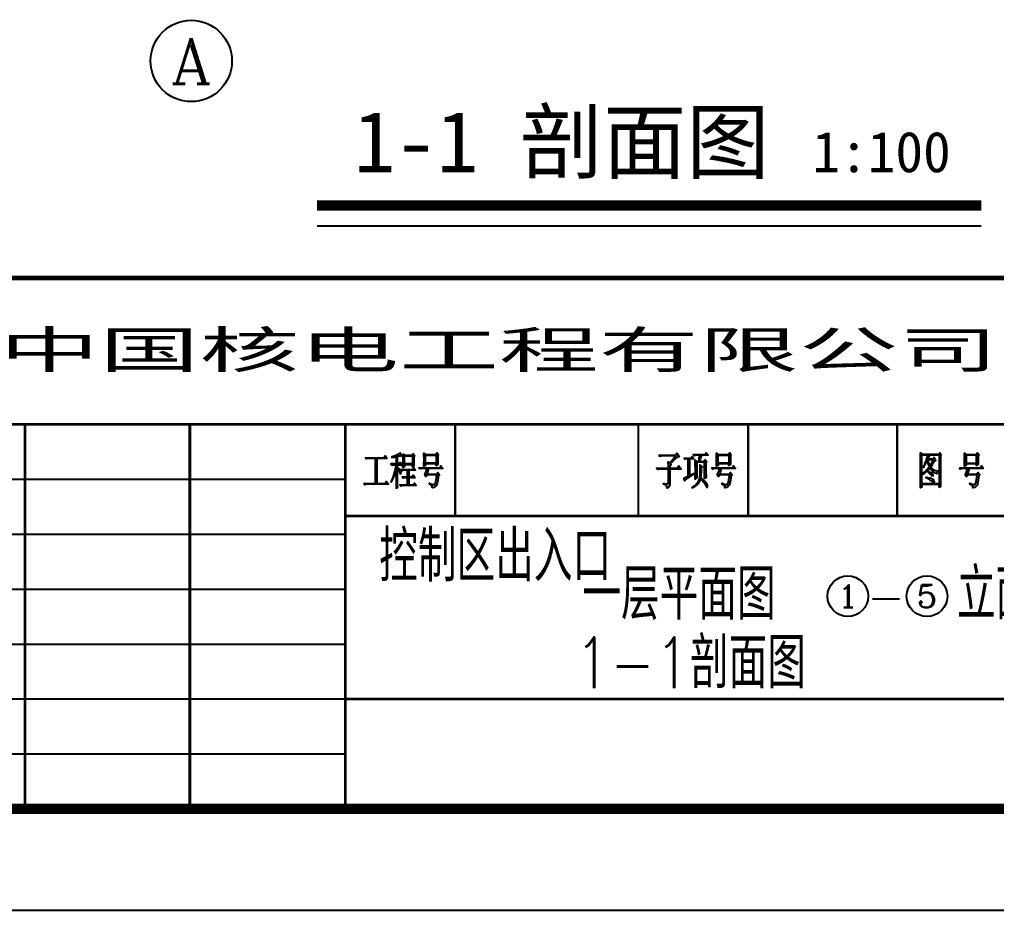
# Model space of a CAD drawing. Extents: x 458975 to 585950, y -118893 to 21149.
# Drawn here: x 503371 to 512977, y -70226 to -61464 of the extents above; entities that cross this region are included whole.
import ezdxf
from ezdxf.enums import TextEntityAlignment as Align

# ---------------------------------------------------------------- set-up
doc = ezdxf.new("R2010")
doc.units = 0
doc.header["$LTSCALE"] = 1000
doc.header["$MEASUREMENT"] = 0
doc.layers.get('0').update_dxf_attribs({"linetype": 'CONTINUOUS'})
for name, color, linetype in [('1', 3, 'CONTINUOUS'), ('AXIS', 3, 'CONTINUOUS'), ('AXIS_TEXT', 3, 'CONTINUOUS'), ('LEVL', 3, 'CONTINUOUS'), ('PUB_TEXT', 7, 'CONTINUOUS'), ('PUB_TITLE', 4, 'CONTINUOUS')]:
    doc.layers.add(name, color=color, linetype=linetype)
doc.styles.add('-华文新魏', font='stxinwei.ttf', dxfattribs={"width": 0.8})
doc.styles.add('-新宋体', font='NSimSun.ttf')
doc.styles.add('COMPLEX', font='COMPLEX.shx')
doc.styles.add('OCHINESE', font='TXT', dxfattribs={"width": 0.7, "height": 200, "bigfont": 'OCHINESE'})

# ---------------------------------------------------------------- blocks, each defined once
blk = doc.blocks.new('_axiso')
blk.add_circle((0, 0), 0.5)
at = {"layer": 'AXIS_TEXT', "style": 'COMPLEX', "width": 1.041667}
blk.add_attdef('A', text='', height=0.56, dxfattribs=at).set_placement((-0.25, -0.28), (0.25, -0.28), align=Align.FIT)

msp = doc.modelspace()

# ---------------------------------------------------------------- hatches: boundary and pattern name
at = {"layer": '1'}
h = msp.add_hatch(color=256, dxfattribs=at)
h.paths.add_polyline_path([(506885.4, -65781.4), (506984, -65781.4), (506965.2, -65754.5), (506951.5, -65773.7), (506772.2, -65773.7), (506780.3, -65785.7), (506791, -65782.2), (506801.7, -65781.4), (506869.6, -65781.4), (506869.6, -66027.3), (506757.3, -66027.3), (506765.8, -66039.2), (506776.1, -66035.8), (506786.8, -66035), (506997.6, -66035), (506977.6, -66006.4), (506963.1, -66027.3), (506885.4, -66027.3)])
h.paths.add_polyline_path([(507088.1, -65915.9), (507087.7, -65890.7), (507087.7, -65878.7), (507096.2, -65891.1), (507102.6, -65903.9), (507107.8, -65917.1), (507109, -65921), (507114.6, -65933.4), (507120.6, -65929.5), (507121.4, -65927), (507124, -65912.9), (507120.1, -65899.2), (507119.3, -65898.4), (507112.5, -65890.7), (507103.1, -65883), (507091.1, -65874.9), (507087.7, -65872.7), (507087.7, -65842.9), (507132.1, -65842.9), (507115, -65819), (507103.5, -65835.2), (507087.7, -65835.2), (507087.7, -65760.5), (507103.1, -65756.6), (507114.6, -65754.1), (507123.1, -65752.8), (507125.7, -65752.8), (507112, -65725.9), (507105.6, -65732.3), (507096.2, -65738.7), (507083.9, -65745.5), (507077.5, -65748.5), (507065.1, -65753.6), (507054, -65757.9), (507043.3, -65761.3), (507033.5, -65763.9), (507030.1, -65764.7), (507030.1, -65770.7), (507044.6, -65768.6), (507056.5, -65766.9), (507066.8, -65764.7), (507074.5, -65763.5), (507074.5, -65835.2), (507022, -65835.2), (507030.1, -65847.6), (507039.5, -65842.9), (507071.1, -65842.9), (507069.3, -65856.5), (507066.8, -65871), (507063.4, -65886.4), (507059.5, -65902.2), (507055.3, -65919.3), (507051.4, -65932.9), (507047.1, -65947), (507042.5, -65961.1), (507036.9, -65975.2), (507031.4, -65989.7), (507025.4, -66004.2), (507022.8, -66009.3), (507025, -66014), (507038.6, -65991), (507045, -65978.6), (507051, -65965.4), (507056.5, -65951.7), (507062.1, -65937.6), (507067.2, -65922.7), (507071.9, -65907.3), (507074.5, -65898.4), (507074, -65919.3), (507074, -66024.3), (507073.6, -66037.9), (507073.6, -66050.8), (507073.2, -66062.7), (507073.2, -66072.5), (507089, -66061.9), (507089, -66056.3), (507088.6, -66048.6), (507088.6, -66027.3), (507088.1, -66013.6)])
h.paths.add_polyline_path([(507247.4, -65764.7), (507256.7, -65755.8), (507242.2, -65734.9), (507232.8, -65748.5), (507156, -65748.5), (507140.2, -65734.9), (507140.6, -65750.7), (507140.6, -65750.7), (507141.1, -65766.9), (507141.5, -65782.7), (507141.5, -65816.8), (507141.1, -65833), (507141.1, -65848.8), (507140.6, -65864.6), (507140.2, -65869.8), (507155.2, -65860.8), (507155.2, -65842.9), (507233.7, -65842.9), (507233.7, -65862.5), (507248.2, -65854.8), (507248.2, -65845.9), (507247.8, -65833.9), (507247.8, -65819), (507247.4, -65800.6)])
h.paths.add_polyline_path([(507155.2, -65755.8), (507233.7, -65755.8), (507233.7, -65835.2), (507155.2, -65835.2)], flags=16)
h.paths.add_polyline_path([(507200, -65896.7), (507264, -65896.7), (507247.4, -65872.7), (507235.8, -65889.4), (507126.5, -65889.4), (507135.1, -65901.3), (507144.5, -65896.7), (507186.3, -65896.7), (507186.3, -65962.8), (507133, -65962.8), (507141.5, -65974.8), (507150.9, -65970.5), (507186.3, -65970.5), (507186.3, -66040.9), (507111.2, -66040.9), (507119.3, -66052.9), (507130, -66049.5), (507140.2, -66048.2), (507271.7, -66048.2), (507253.8, -66023), (507241, -66040.9), (507200, -66040.9), (507200, -65970.5), (507258.9, -65970.5), (507242.2, -65946.2), (507230.7, -65962.8), (507200, -65962.8)])
h.paths.add_polyline_path([(507482.6, -65805.3), (507482.6, -65754.5), (507490.7, -65743.8), (507476.2, -65725.9), (507466.8, -65740.8), (507362.6, -65740.8), (507347.2, -65728.9), (507347.7, -65744.3), (507347.7, -65760), (507348.1, -65776.3), (507348.1, -65808.7), (507347.7, -65824.9), (507347.7, -65840.7), (507347.2, -65855.7), (507347.2, -65856.5), (507362.6, -65848.8), (507362.6, -65833.9), (507467.6, -65833.9), (507467.6, -65850.5), (507483.4, -65841.2), (507483, -65832.6), (507483, -65820.7)])
h.paths.add_polyline_path([(507362.6, -65748.5), (507467.6, -65748.5), (507467.6, -65826.2), (507362.6, -65826.2)], flags=16)
h.paths.add_polyline_path([(507393.4, -65880.4), (507532.9, -65880.4), (507513.7, -65853.5), (507500.1, -65872.7), (507297.7, -65872.7), (507306.3, -65884.7), (507315.7, -65880.4), (507375.4, -65880.4), (507372, -65897.5), (507368.2, -65912), (507366.9, -65916.3), (507360.1, -65929.5), (507354.5, -65935.9), (507366.9, -65956.8), (507376.3, -65943.2), (507472.8, -65943.2), (507470.2, -65968.4), (507467.2, -65989.3), (507464.2, -66005.9), (507460.8, -66019.2), (507457.4, -66027.7), (507453.8, -66033), (507446.7, -66035.4), (507437.7, -66035.4), (507426.6, -66033.3), (507413.4, -66029), (507401.5, -66024.3), (507400.6, -66030.3), (507413.4, -66039.2), (507423.2, -66048.6), (507429.6, -66058.4), (507432.6, -66068.7), (507433.1, -66070.8), (507445.9, -66065.7), (507455.2, -66060.6), (507457.4, -66058.9), (507465.9, -66050.8), (507471.9, -66042.2), (507474.5, -66036.2), (507477, -66026.4), (507480, -66013.2), (507483, -65995.7), (507486, -65974.8), (507488.5, -65952.1), (507499.2, -65941.9), (507483.4, -65919.3), (507471.9, -65935.9), (507378.4, -65935.9)])
h = msp.add_hatch(color=256, dxfattribs=at)
h.paths.add_polyline_path([(509766.4, -66032.4), (509766.4, -65884.7), (509876.5, -65884.7), (509852.2, -65851.8), (509835.5, -65877.4), (509766.4, -65877.4), (509766.4, -65848.8), (509777.9, -65839.9), (509768.5, -65830.9), (509779.6, -65819.8), (509789.9, -65810), (509799.7, -65800.6), (509808.7, -65792.5), (509817.2, -65785.2), (509824.9, -65778.4), (509838.1, -65769.4), (509848.8, -65765.2), (509856.5, -65764.7), (509835.5, -65730.2), (509820.6, -65748.5), (509659.2, -65748.5), (509667.8, -65760.5), (509678, -65757.1), (509688.7, -65755.8), (509821.9, -65755.8), (509764.3, -65826.2), (509749.3, -65813), (509750.6, -65860.4), (509750.6, -65877.4), (509634.9, -65877.4), (509643.4, -65889.4), (509654.1, -65886), (509664.4, -65884.7), (509750.6, -65884.7), (509750.6, -66012.3), (509748, -66028.1), (509742.1, -66032), (509734.8, -66031.1), (509724.6, -66029.8), (509710.9, -66027.3), (509704.5, -66026), (509704.5, -66033.3), (509717.7, -66040.5), (509728, -66048.6), (509734.8, -66058), (509738.6, -66067.8), (509739.1, -66072.5), (509750.6, -66065.7), (509759.1, -66056.7), (509764.3, -66045.6)])
h.paths.add_polyline_path([(510029.8, -65817.3), (510107, -65817.3), (510107, -65979.5), (510122, -65967.5), (510121.6, -65950.9), (510120.7, -65919.3), (510120.7, -65823.2), (510130.5, -65814.3), (510113.4, -65795.1), (510104.1, -65810), (510056.7, -65810), (510062.6, -65790.4), (510067.8, -65774.1), (510072, -65760.9), (510075.5, -65750.7), (510075.9, -65749.8), (510142.9, -65749.8), (510124.1, -65724.2), (510110.5, -65742.5), (509994.8, -65742.5), (510003.3, -65754.5), (510014, -65751.1), (510024.2, -65749.8), (510056.7, -65749.8), (510055.8, -65760.9), (510054.5, -65775.4), (510052.4, -65793.3), (510050.7, -65810), (510030.6, -65810), (510014.8, -65798), (510015.3, -65813), (510015.7, -65828.4), (510015.7, -65860.4), (510016.1, -65877), (510016.1, -65911.6), (510015.7, -65929.1), (510015.7, -65945.3), (510015.3, -65960.7), (510015.3, -65975.2), (510014.8, -65985.4), (510029.8, -65971.8)])
h.paths.add_polyline_path([(509979.8, -65949.2), (509995.6, -65938.9), (510000.3, -65935.9), (509998.2, -65929.9), (509960.2, -65947.9), (509960.2, -65784.4), (510002.5, -65784.4), (509985.4, -65760.5), (509973, -65776.7), (509904.7, -65776.7), (509913.2, -65788.7), (509923.5, -65785.2), (509934.2, -65784.4), (509946.5, -65784.4), (509946.5, -65953.9), (509930.3, -65961.5), (509917.9, -65967.1), (509908.5, -65970.9), (509902.6, -65973.1), (509901.7, -65973.5), (509914.1, -66001.7), (509919.6, -65992.3), (509926.9, -65985.4), (509930.7, -65982.5), (509936.7, -65978.2), (509944.4, -65972.6), (509954.2, -65965.8), (509966.2, -65958.1)])
h.paths.add_polyline_path([(510068.6, -65983.7), (510070.3, -65974.3), (510072, -65962.4), (510073.3, -65948.7), (510074.6, -65932.5), (510075, -65914.6), (510075.5, -65894.9), (510075.9, -65874.5), (510085.3, -65863.8), (510060.9, -65844.1), (510061.4, -65861.2), (510061.4, -65893.7), (510060.5, -65925.3), (510060.1, -65940.2), (510058.4, -65958.5), (510055.4, -65974.8), (510052, -65989.3), (510047.3, -66002.1), (510043.4, -66011.1), (510037.9, -66019.2), (510031.5, -66027.3), (510023.4, -66035.8), (510013.6, -66044.4), (510002.5, -66052.9), (509990.1, -66061.4), (509982.4, -66066.6), (509985.4, -66070.8), (509998.6, -66064), (510010.1, -66057.2), (510020.4, -66050.3), (510029.8, -66043.9), (510037.9, -66037.1), (510042.2, -66033.3), (510050.7, -66023.4), (510057.5, -66011.9), (510063.5, -65998.7)])
h.paths.add_polyline_path([(510110.5, -66005.5), (510099.8, -65996.5), (510086.6, -65985.9), (510076.7, -65977.8), (510074.6, -65982.5), (510084.8, -65995.7), (510093.8, -66007.2), (510101.1, -66017), (510106.2, -66024.3), (510113.9, -66036.7), (510120.7, -66049), (510125, -66057.2), (510131.8, -66066.6), (510136.5, -66057.6), (510136.9, -66042.2), (510132.2, -66029), (510130.5, -66026), (510125.8, -66020.4), (510119.4, -66013.6)])
h.paths.add_polyline_path([(510360.2, -65805.3), (510360.2, -65754.5), (510368.3, -65743.8), (510353.8, -65725.9), (510344.4, -65740.8), (510240.7, -65740.8), (510224.9, -65728.9), (510225.3, -65744.3), (510225.7, -65760), (510225.7, -65824.9), (510225.3, -65840.7), (510224.9, -65855.7), (510224.9, -65856.5), (510240.7, -65848.8), (510240.7, -65833.9), (510345.2, -65833.9), (510345.2, -65850.5), (510361, -65841.2), (510360.6, -65832.6), (510360.6, -65820.7)])
h.paths.add_polyline_path([(510240.7, -65748.5), (510345.2, -65748.5), (510345.2, -65826.2), (510240.7, -65826.2)], flags=16)
h.paths.add_polyline_path([(510271, -65880.4), (510410.6, -65880.4), (510391.3, -65853.5), (510378.1, -65872.7), (510175.3, -65872.7), (510183.9, -65884.7), (510193.3, -65880.4), (510253, -65880.4), (510249.6, -65897.5), (510246.2, -65912), (510244.5, -65916.3), (510237.7, -65929.5), (510232.1, -65935.9), (510244.5, -65956.8), (510254.3, -65943.2), (510350.8, -65943.2), (510347.8, -65968.4), (510344.8, -65989.3), (510341.8, -66005.9), (510338.4, -66019.2), (510335, -66027.7), (510331.6, -66032.8), (510330.7, -66033.3), (510324.3, -66035.4), (510315.4, -66035.4), (510304.7, -66033.3), (510291, -66029), (510279.5, -66024.3), (510278.2, -66030.3), (510291, -66039.2), (510300.8, -66048.6), (510307.3, -66058.4), (510310.7, -66068.7), (510310.7, -66070.8), (510323.5, -66065.7), (510332.9, -66060.6), (510335, -66058.9), (510343.5, -66050.8), (510349.5, -66042.2), (510352.1, -66036.2), (510354.6, -66026.4), (510357.6, -66013.2), (510360.6, -65995.7), (510363.6, -65974.8), (510366.6, -65952.1), (510376.8, -65941.9), (510361, -65919.3), (510349.5, -65935.9), (510256, -65935.9)])
h = msp.add_hatch(color=256, dxfattribs=at)
h.paths.add_polyline_path([(512426.8, -66008.5), (512426.8, -65752.8), (512433.2, -65743.8), (512418.7, -65725.9), (512410.2, -65739.6), (512245.4, -65739.6), (512228.8, -65725.9), (512229.2, -65743), (512229.6, -65759.2), (512229.6, -66041.8), (512229.2, -66057.6), (512228.8, -66070.8), (512244.6, -66061.9), (512244.6, -66036.2), (512412.3, -66036.2), (512412.3, -66067.8), (512428.1, -66055.9), (512427.3, -66040.9), (512427.3, -66025.1)])
h.paths.add_polyline_path([(512244.6, -65938.9), (512255.2, -65933.4), (512265.5, -65927.4), (512275.7, -65921), (512285.5, -65913.7), (512294.9, -65906), (512304.3, -65897.5), (512313.7, -65888.5), (512322.7, -65879.1), (512324, -65877.4), (512332.5, -65888.1), (512341, -65897.9), (512350, -65906.9), (512359.4, -65914.6), (512369.2, -65921.4), (512379.9, -65927), (512389.3, -65931.2), (512394, -65921), (512403.8, -65913.7), (512408.1, -65912), (512408.1, -65906), (512395.2, -65904.3), (512383.7, -65901.8), (512372.6, -65897.9), (512362.4, -65892.8), (512353, -65886.8), (512344.4, -65879.1), (512336.3, -65870.6), (512332.5, -65865.5), (512341.5, -65851.8), (512349.1, -65839.4), (512356, -65828.4), (512360.7, -65820.2), (512369.2, -65808.7), (512378.2, -65801), (512382, -65799.3), (512364.1, -65772.4), (512354.7, -65787.4), (512302.2, -65787.4), (512308.2, -65774.1), (512310.3, -65770.7), (512318.8, -65761.8), (512298.8, -65746.8), (512412.3, -65746.8), (512412.3, -66029), (512244.6, -66029)], flags=16)
h.paths.add_polyline_path([(512284.3, -65971.8), (512284.3, -65965.8), (512312.4, -65970.1), (512324.4, -65972.6), (512334.2, -65975.2), (512342.7, -65977.8), (512349.1, -65980.7), (512355.1, -65985.4), (512362.4, -65996.1), (512364.1, -66009.3), (512363.2, -66014.5), (512358.5, -66019.2), (512349.1, -66011.1), (512347.4, -66008.5), (512341.5, -66002.9), (512333.3, -65997), (512323.5, -65991), (512312.4, -65984.6), (512299.2, -65978.2)], flags=0)
h.paths.add_polyline_path([(512244.6, -65932.9), (512244.6, -65746.8), (512296.6, -65746.8), (512295.4, -65757.9), (512291.9, -65772.4), (512286.8, -65789.9), (512284.3, -65798), (512279.6, -65812.1), (512274, -65826.2), (512268.5, -65839.9), (512262.5, -65853.5), (512256.1, -65866.8), (512259.1, -65869.8), (512266.3, -65858.7), (512273.6, -65846.7), (512280.4, -65834.3), (512287.2, -65821.1), (512293.2, -65807.4), (512294.9, -65804), (512298.3, -65817.7), (512303, -65831.8), (512308.6, -65845.9), (512314.6, -65860.4), (512316.7, -65865.5), (512309.9, -65874.5), (512302.2, -65883.4), (512293.6, -65892.4), (512284.7, -65901.3), (512274.9, -65909.9), (512264.6, -65918), (512253.5, -65926.5)], flags=16)
h.paths.add_polyline_path([(512305.2, -65916.3), (512306.5, -65910.3), (512312.4, -65912), (512325.2, -65916.7), (512335.5, -65921), (512343.2, -65925.3), (512350.4, -65934.6), (512351.3, -65949.2), (512347.9, -65959), (512341, -65952.1), (512335.5, -65945.3), (512327.8, -65936.8), (512317.6, -65927.4)], flags=0)
h.paths.add_polyline_path([(512324, -65853.5), (512318.4, -65843.7), (512312.4, -65831.8), (512306.9, -65817.7), (512300.9, -65801), (512298.8, -65795.1), (512354.7, -65795.1), (512348.3, -65810), (512341.5, -65823.7), (512335.1, -65836), (512328.2, -65847.6)], flags=16)
h.paths.add_polyline_path([(512797.4, -65805.3), (512797.4, -65754.5), (512805.5, -65743.8), (512791, -65725.9), (512781.6, -65740.8), (512677.8, -65740.8), (512662, -65728.9), (512662.5, -65744.3), (512662.9, -65760), (512662.9, -65824.9), (512662.5, -65840.7), (512662, -65855.7), (512662, -65856.5), (512677.8, -65848.8), (512677.8, -65833.9), (512782.4, -65833.9), (512782.4, -65850.5), (512798.2, -65841.2), (512797.8, -65832.6), (512797.8, -65820.7)])
h.paths.add_polyline_path([(512677.8, -65748.5), (512782.4, -65748.5), (512782.4, -65826.2), (512677.8, -65826.2)], flags=16)
h.paths.add_polyline_path([(512708.1, -65880.4), (512847.7, -65880.4), (512829, -65853.5), (512815.3, -65872.7), (512612.5, -65872.7), (512621.1, -65884.7), (512630.5, -65880.4), (512690.2, -65880.4), (512686.8, -65897.5), (512683.4, -65912), (512681.7, -65916.3), (512674.9, -65929.5), (512669.3, -65935.9), (512681.7, -65956.8), (512691.5, -65943.2), (512788, -65943.2), (512785, -65968.4), (512782, -65989.3), (512779, -66005.9), (512775.6, -66019.2), (512772.2, -66027.7), (512768.6, -66033), (512761.5, -66035.4), (512752.5, -66035.4), (512741.9, -66033.3), (512728.2, -66029), (512716.7, -66024.3), (512715.4, -66030.3), (512728.2, -66039.2), (512738, -66048.6), (512744.4, -66058.4), (512747.8, -66068.7), (512747.8, -66070.8), (512760.7, -66065.7), (512770, -66060.6), (512772.2, -66058.9), (512780.7, -66050.8), (512786.7, -66042.2), (512789.3, -66036.2), (512791.8, -66026.4), (512794.8, -66013.2), (512797.8, -65995.7), (512800.8, -65974.8), (512803.8, -65952.1), (512814, -65941.9), (512798.2, -65919.3), (512786.7, -65935.9), (512693.6, -65935.9)])

# ---------------------------------------------------------------- linework, layer by layer
at = {"ltscale": 10, "const_width": 100}
msp.add_lwpolyline([(506296.7, -63292.8), (512827.3, -63292.8)], dxfattribs=at)
at = {"ltscale": 10}
msp.add_lwpolyline([(506296.7, -63492.8), (512827.3, -63492.8)], dxfattribs=at)
at = {"layer": '1'}
for p, q in [((501175.5, -65986.1), (506575.5, -65986.1)), ((501895.5, -66526.1), (506575.5, -66526.1)), ((501175.5, -67066.1), (506575.5, -67066.1)), ((501895.5, -67606.1), (506575.5, -67606.1)), ((501175.5, -68146.1), (506575.5, -68146.1)), ((501175.5, -68686.1), (506575.5, -68686.1))]:
    msp.add_line(p, q, dxfattribs=at)
at = {"layer": '1', "const_width": 45}
msp.add_lwpolyline([(501175.5, -64006.5), (517375.5, -64006.5), (517375.5, -69226.1), (501175.5, -69226.1)], close=True, dxfattribs=at)
at = {"layer": '1'}
for points, const_width in [([(501175.5, -65446.1), (517375.5, -65446.1)], 27), ([(503425.5, -65446.1), (503425.5, -69226.1)], 27), ([(505045.5, -65446.1), (505045.5, -69226.1)], 27), ([(506575.5, -65446.1), (506575.5, -69226.1)], 27), ([(507655.5, -65446.1), (507655.5, -66346.1)], 22.5), ([(509455.5, -65446.1), (509455.5, -66346.1)], 22.5), ([(510535.5, -65446.1), (510535.5, -66346.1)], 22.5), ([(512000.5, -65446.1), (512000.5, -66346.1)], 22.5), ([(506575.5, -66346.1), (517375.5, -66346.1)], 27), ([(506561.5, -68145.9), (514645.9, -68145.9)], 27)]:
    msp.add_lwpolyline(points, dxfattribs=dict(at, const_width=const_width))
for points in [[(506786.8, -66035), (506776.1, -66035.8), (506765.8, -66039.2), (506757.3, -66027.3), (506869.6, -66027.3), (506869.6, -65781.4), (506801.7, -65781.4), (506791, -65782.2), (506780.3, -65785.7), (506772.2, -65773.7), (506951.5, -65773.7), (506965.2, -65754.5), (506984, -65781.4), (506885.4, -65781.4), (506885.4, -66027.3), (506963.1, -66027.3), (506977.6, -66006.4), (506997.6, -66035)], [(507107.8, -65917.1), (507109, -65921), (507114.6, -65933.4), (507120.6, -65929.5), (507121.4, -65927), (507124, -65912.9), (507120.1, -65899.2), (507119.3, -65898.4), (507112.5, -65890.7), (507103.1, -65883), (507091.1, -65874.9), (507087.7, -65872.7), (507087.7, -65842.9), (507132.1, -65842.9), (507115, -65819), (507103.5, -65835.2), (507087.7, -65835.2), (507087.7, -65760.5), (507103.1, -65756.6), (507114.6, -65754.1), (507123.1, -65752.8), (507125.7, -65752.8), (507112, -65725.9), (507105.6, -65732.3), (507096.2, -65738.7), (507083.9, -65745.5), (507077.5, -65748.5), (507065.1, -65753.6), (507054, -65757.9), (507043.3, -65761.3), (507033.5, -65763.9), (507030.1, -65764.7), (507030.1, -65770.7), (507044.6, -65768.6), (507056.5, -65766.9), (507066.8, -65764.7), (507074.5, -65763.5), (507074.5, -65835.2), (507022, -65835.2), (507030.1, -65847.6), (507039.5, -65842.9), (507071.1, -65842.9), (507069.3, -65856.5), (507066.8, -65871), (507063.4, -65886.4), (507059.5, -65902.2), (507055.3, -65919.3), (507051.4, -65932.9), (507047.1, -65947), (507042.5, -65961.1), (507036.9, -65975.2), (507031.4, -65989.7), (507025.4, -66004.2), (507022.8, -66009.3), (507025, -66014), (507038.6, -65991), (507045, -65978.6), (507051, -65965.4), (507056.5, -65951.7), (507062.1, -65937.6), (507067.2, -65922.7), (507071.9, -65907.3), (507074.5, -65898.4), (507074, -65919.3), (507074, -66024.3), (507073.6, -66037.9), (507073.6, -66050.8), (507073.2, -66062.7), (507073.2, -66072.5), (507089, -66061.9), (507089, -66056.3), (507088.6, -66048.6), (507088.6, -66027.3), (507088.1, -66013.6), (507088.1, -65915.9), (507087.7, -65890.7), (507087.7, -65878.7), (507096.2, -65891.1), (507102.6, -65903.9)], [(507155.2, -65835.2), (507155.2, -65755.8), (507233.7, -65755.8), (507233.7, -65835.2)], [(507362.6, -65740.8), (507466.8, -65740.8), (507476.2, -65725.9), (507490.7, -65743.8), (507482.6, -65754.5), (507482.6, -65805.3), (507483, -65820.7), (507483, -65832.6), (507483.4, -65841.2), (507467.6, -65850.5), (507467.6, -65833.9), (507362.6, -65833.9), (507362.6, -65848.8), (507347.2, -65856.5), (507347.2, -65855.7), (507347.7, -65840.7), (507347.7, -65824.9), (507348.1, -65808.7), (507348.1, -65776.3), (507347.7, -65760), (507347.7, -65744.3), (507347.2, -65728.9)], [(507362.6, -65826.2), (507362.6, -65748.5), (507467.6, -65748.5), (507467.6, -65826.2)], [(509824.9, -65778.4), (509817.2, -65785.2), (509808.7, -65792.5), (509799.7, -65800.6), (509789.9, -65810), (509779.6, -65819.8), (509768.5, -65830.9), (509777.9, -65839.9), (509766.4, -65848.8), (509766.4, -65877.4), (509835.5, -65877.4), (509852.2, -65851.8), (509876.5, -65884.7), (509766.4, -65884.7), (509766.4, -66032.4), (509764.3, -66045.6), (509759.1, -66056.7), (509750.6, -66065.7), (509739.1, -66072.5), (509738.6, -66067.8), (509734.8, -66058), (509728, -66048.6), (509717.7, -66040.5), (509704.5, -66033.3), (509704.5, -66026), (509710.9, -66027.3), (509724.6, -66029.8), (509734.8, -66031.1), (509742.1, -66032), (509748, -66028.1), (509750.6, -66012.3), (509750.6, -65884.7), (509664.4, -65884.7), (509654.1, -65886), (509643.4, -65889.4), (509634.9, -65877.4), (509750.6, -65877.4), (509750.6, -65860.4), (509749.3, -65813), (509764.3, -65826.2), (509821.9, -65755.8), (509688.7, -65755.8), (509678, -65757.1), (509667.8, -65760.5), (509659.2, -65748.5), (509820.6, -65748.5), (509835.5, -65730.2), (509856.5, -65764.7), (509848.8, -65765.2), (509838.1, -65769.4)], [(509926.9, -65985.4), (509919.6, -65992.3), (509914.1, -66001.7), (509901.7, -65973.5), (509902.6, -65973.1), (509908.5, -65970.9), (509917.9, -65967.1), (509930.3, -65961.5), (509946.5, -65953.9), (509946.5, -65784.4), (509934.2, -65784.4), (509923.5, -65785.2), (509913.2, -65788.7), (509904.7, -65776.7), (509973, -65776.7), (509985.4, -65760.5), (510002.5, -65784.4), (509960.2, -65784.4), (509960.2, -65947.9), (509998.2, -65929.9), (510000.3, -65935.9), (509995.6, -65938.9), (509979.8, -65949.2), (509966.2, -65958.1), (509954.2, -65965.8), (509944.4, -65972.6), (509936.7, -65978.2), (509930.7, -65982.5)], [(510015.3, -65960.7), (510015.7, -65945.3), (510015.7, -65929.1), (510016.1, -65911.6), (510016.1, -65877), (510015.7, -65860.4), (510015.7, -65828.4), (510015.3, -65813), (510014.8, -65798), (510030.6, -65810), (510050.7, -65810), (510052.4, -65793.3), (510054.5, -65775.4), (510055.8, -65760.9), (510056.7, -65749.8), (510024.2, -65749.8), (510014, -65751.1), (510003.3, -65754.5), (509994.8, -65742.5), (510110.5, -65742.5), (510124.1, -65724.2), (510142.9, -65749.8), (510075.9, -65749.8), (510075.5, -65750.7), (510072, -65760.9), (510067.8, -65774.1), (510062.6, -65790.4), (510056.7, -65810), (510104.1, -65810), (510113.4, -65795.1), (510130.5, -65814.3), (510120.7, -65823.2), (510120.7, -65919.3), (510121.6, -65950.9), (510122, -65967.5), (510107, -65979.5), (510107, -65817.3), (510029.8, -65817.3), (510029.8, -65971.8), (510014.8, -65985.4), (510015.3, -65975.2)], [(510344.4, -65740.8), (510353.8, -65725.9), (510368.3, -65743.8), (510360.2, -65754.5), (510360.2, -65805.3), (510360.6, -65820.7), (510360.6, -65832.6), (510361, -65841.2), (510345.2, -65850.5), (510345.2, -65833.9), (510240.7, -65833.9), (510240.7, -65848.8), (510224.9, -65856.5), (510224.9, -65855.7), (510225.3, -65840.7), (510225.7, -65824.9), (510225.7, -65760), (510225.3, -65744.3), (510224.9, -65728.9), (510240.7, -65740.8)], [(510240.7, -65826.2), (510240.7, -65748.5), (510345.2, -65748.5), (510345.2, -65826.2)], [(512412.3, -66067.8), (512412.3, -66036.2), (512244.6, -66036.2), (512244.6, -66061.9), (512228.8, -66070.8), (512229.2, -66057.6), (512229.6, -66041.8), (512229.6, -65759.2), (512229.2, -65743), (512228.8, -65725.9), (512245.4, -65739.6), (512410.2, -65739.6), (512418.7, -65725.9), (512433.2, -65743.8), (512426.8, -65752.8), (512426.8, -66008.5), (512427.3, -66025.1), (512427.3, -66040.9), (512428.1, -66055.9)], [(512298.3, -65817.7), (512303, -65831.8), (512308.6, -65845.9), (512314.6, -65860.4), (512316.7, -65865.5), (512309.9, -65874.5), (512302.2, -65883.4), (512293.6, -65892.4), (512284.7, -65901.3), (512274.9, -65909.9), (512264.6, -65918), (512253.5, -65926.5), (512244.6, -65932.9), (512244.6, -65746.8), (512296.6, -65746.8), (512295.4, -65757.9), (512291.9, -65772.4), (512286.8, -65789.9), (512284.3, -65798), (512279.6, -65812.1), (512274, -65826.2), (512268.5, -65839.9), (512262.5, -65853.5), (512256.1, -65866.8), (512259.1, -65869.8), (512266.3, -65858.7), (512273.6, -65846.7), (512280.4, -65834.3), (512287.2, -65821.1), (512293.2, -65807.4), (512294.9, -65804)], [(512359.4, -65914.6), (512369.2, -65921.4), (512379.9, -65927), (512389.3, -65931.2), (512394, -65921), (512403.8, -65913.7), (512408.1, -65912), (512408.1, -65906), (512395.2, -65904.3), (512383.7, -65901.8), (512372.6, -65897.9), (512362.4, -65892.8), (512353, -65886.8), (512344.4, -65879.1), (512336.3, -65870.6), (512332.5, -65865.5), (512341.5, -65851.8), (512349.1, -65839.4), (512356, -65828.4), (512360.7, -65820.2), (512369.2, -65808.7), (512378.2, -65801), (512382, -65799.3), (512364.1, -65772.4), (512354.7, -65787.4), (512302.2, -65787.4), (512308.2, -65774.1), (512310.3, -65770.7), (512318.8, -65761.8), (512298.8, -65746.8), (512412.3, -65746.8), (512412.3, -66029), (512244.6, -66029), (512244.6, -65938.9), (512255.2, -65933.4), (512265.5, -65927.4), (512275.7, -65921), (512285.5, -65913.7), (512294.9, -65906), (512304.3, -65897.5), (512313.7, -65888.5), (512322.7, -65879.1), (512324, -65877.4), (512332.5, -65888.1), (512341, -65897.9), (512350, -65906.9)], [(512328.2, -65847.6), (512335.1, -65836), (512341.5, -65823.7), (512348.3, -65810), (512354.7, -65795.1), (512298.8, -65795.1), (512300.9, -65801), (512306.9, -65817.7), (512312.4, -65831.8), (512318.4, -65843.7), (512324, -65853.5)], [(512781.6, -65740.8), (512791, -65725.9), (512805.5, -65743.8), (512797.4, -65754.5), (512797.4, -65805.3), (512797.8, -65820.7), (512797.8, -65832.6), (512798.2, -65841.2), (512782.4, -65850.5), (512782.4, -65833.9), (512677.8, -65833.9), (512677.8, -65848.8), (512662, -65856.5), (512662, -65855.7), (512662.5, -65840.7), (512662.9, -65824.9), (512662.9, -65760), (512662.5, -65744.3), (512662, -65728.9), (512677.8, -65740.8)], [(512782.4, -65826.2), (512782.4, -65748.5), (512677.8, -65748.5), (512677.8, -65826.2)], [(507200, -65962.8), (507230.7, -65962.8), (507242.2, -65946.2), (507258.9, -65970.5), (507200, -65970.5), (507200, -66040.9), (507241, -66040.9), (507253.8, -66023), (507271.7, -66048.2), (507140.2, -66048.2), (507130, -66049.5), (507119.3, -66052.9), (507111.2, -66040.9), (507186.3, -66040.9), (507186.3, -65970.5), (507150.9, -65970.5), (507141.5, -65974.8), (507133, -65962.8), (507186.3, -65962.8), (507186.3, -65896.7), (507144.5, -65896.7), (507135.1, -65901.3), (507126.5, -65889.4), (507235.8, -65889.4), (507247.4, -65872.7), (507264, -65896.7), (507200, -65896.7)], [(507306.3, -65884.7), (507297.7, -65872.7), (507500.1, -65872.7), (507513.7, -65853.5), (507532.9, -65880.4), (507393.4, -65880.4), (507378.4, -65935.9), (507471.9, -65935.9), (507483.4, -65919.3), (507499.2, -65941.9), (507488.5, -65952.1), (507486, -65974.8), (507483, -65995.7), (507480, -66013.2), (507477, -66026.4), (507474.5, -66036.2), (507471.9, -66042.2), (507465.9, -66050.8), (507457.4, -66058.9), (507455.2, -66060.6), (507445.9, -66065.7), (507433.1, -66070.8), (507432.6, -66068.7), (507429.6, -66058.4), (507423.2, -66048.6), (507413.4, -66039.2), (507400.6, -66030.3), (507401.5, -66024.3), (507413.4, -66029), (507426.6, -66033.3), (507437.7, -66035.4), (507446.7, -66035.4), (507453.1, -66033.3), (507454, -66032.8), (507457.4, -66027.7), (507460.8, -66019.2), (507464.2, -66005.9), (507467.2, -65989.3), (507470.2, -65968.4), (507472.8, -65943.2), (507376.3, -65943.2), (507366.9, -65956.8), (507354.5, -65935.9), (507360.1, -65929.5), (507366.9, -65916.3), (507368.2, -65912), (507372, -65897.5), (507375.4, -65880.4), (507315.7, -65880.4)], [(510042.2, -66033.3), (510050.7, -66023.4), (510057.5, -66011.9), (510063.5, -65998.7), (510068.6, -65983.7), (510070.3, -65974.3), (510072, -65962.4), (510073.3, -65948.7), (510074.6, -65932.5), (510075, -65914.6), (510075.5, -65894.9), (510075.9, -65874.5), (510085.3, -65863.8), (510060.9, -65844.1), (510061.4, -65861.2), (510061.4, -65893.7), (510060.5, -65925.3), (510060.1, -65940.2), (510058.4, -65958.5), (510055.4, -65974.8), (510052, -65989.3), (510047.3, -66002.1), (510043.4, -66011.1), (510037.9, -66019.2), (510031.5, -66027.3), (510023.4, -66035.8), (510013.6, -66044.4), (510002.5, -66052.9), (509990.1, -66061.4), (509982.4, -66066.6), (509985.4, -66070.8), (509998.6, -66064), (510010.1, -66057.2), (510020.4, -66050.3), (510029.8, -66043.9), (510037.9, -66037.1)], [(510175.3, -65872.7), (510378.1, -65872.7), (510391.3, -65853.5), (510410.6, -65880.4), (510271, -65880.4), (510256, -65935.9), (510349.5, -65935.9), (510361, -65919.3), (510376.8, -65941.9), (510366.6, -65952.1), (510363.6, -65974.8), (510360.6, -65995.7), (510357.6, -66013.2), (510354.6, -66026.4), (510352.1, -66036.2), (510349.5, -66042.2), (510343.5, -66050.8), (510335, -66058.9), (510332.9, -66060.6), (510323.5, -66065.7), (510310.7, -66070.8), (510310.7, -66068.7), (510307.3, -66058.4), (510300.8, -66048.6), (510291, -66039.2), (510278.2, -66030.3), (510279.5, -66024.3), (510291, -66029), (510304.7, -66033.3), (510315.4, -66035.4), (510324.3, -66035.4), (510330.7, -66033.3), (510331.6, -66032.8), (510335, -66027.7), (510338.4, -66019.2), (510341.8, -66005.9), (510344.8, -65989.3), (510347.8, -65968.4), (510350.8, -65943.2), (510254.3, -65943.2), (510244.5, -65956.8), (510232.1, -65935.9), (510237.7, -65929.5), (510244.5, -65916.3), (510246.2, -65912), (510249.6, -65897.5), (510253, -65880.4), (510193.3, -65880.4), (510183.9, -65884.7)], [(512612.5, -65872.7), (512815.3, -65872.7), (512829, -65853.5), (512847.7, -65880.4), (512708.1, -65880.4), (512693.6, -65935.9), (512786.7, -65935.9), (512798.2, -65919.3), (512814, -65941.9), (512803.8, -65952.1), (512800.8, -65974.8), (512797.8, -65995.7), (512794.8, -66013.2), (512791.8, -66026.4), (512789.3, -66036.2), (512786.7, -66042.2), (512780.7, -66050.8), (512772.2, -66058.9), (512770, -66060.6), (512760.7, -66065.7), (512747.8, -66070.8), (512747.8, -66068.7), (512744.4, -66058.4), (512738, -66048.6), (512728.2, -66039.2), (512715.4, -66030.3), (512716.7, -66024.3), (512728.2, -66029), (512741.9, -66033.3), (512752.5, -66035.4), (512761.5, -66035.4), (512767.9, -66033.3), (512768.8, -66032.8), (512772.2, -66027.7), (512775.6, -66019.2), (512779, -66005.9), (512782, -65989.3), (512785, -65968.4), (512788, -65943.2), (512691.5, -65943.2), (512681.7, -65956.8), (512669.3, -65935.9), (512674.9, -65929.5), (512681.7, -65916.3), (512683.4, -65912), (512686.8, -65897.5), (512690.2, -65880.4), (512630.5, -65880.4), (512621.1, -65884.7)], [(510093.8, -66007.2), (510101.1, -66017), (510106.2, -66024.3), (510113.9, -66036.7), (510120.7, -66049), (510125, -66057.2), (510131.8, -66066.6), (510136.5, -66057.6), (510136.5, -66057.2), (510136.9, -66042.2), (510132.2, -66029), (510130.5, -66026), (510125.8, -66020.4), (510119.4, -66013.6), (510110.5, -66005.5), (510099.8, -65996.5), (510086.6, -65985.9), (510076.7, -65977.8), (510074.6, -65982.5), (510084.8, -65995.7)], [(512358.5, -66019.2), (512349.1, -66011.1), (512347.4, -66008.5), (512341.5, -66002.9), (512333.3, -65997), (512323.5, -65991), (512312.4, -65984.6), (512299.2, -65978.2), (512284.3, -65971.8), (512284.3, -65965.8), (512312.4, -65970.1), (512324.4, -65972.6), (512334.2, -65975.2), (512342.7, -65977.8), (512349.1, -65980.7), (512355.1, -65985.4), (512362.4, -65996.1), (512364.1, -66009.3), (512363.2, -66014.5)], [(512347.9, -65959), (512341, -65952.1), (512335.5, -65945.3), (512327.8, -65936.8), (512317.6, -65927.4), (512305.2, -65916.3), (512306.5, -65910.3), (512312.4, -65912), (512325.2, -65916.7), (512335.5, -65921), (512343.2, -65925.3), (512350.4, -65934.6), (512351.3, -65949.2)]]:
    msp.add_lwpolyline(points, close=True, dxfattribs=at)
for points in [[(507140.2, -65734.9), (507156, -65748.5), (507232.8, -65748.5), (507242.2, -65734.9), (507256.7, -65755.8), (507247.4, -65764.7), (507247.4, -65800.6), (507247.8, -65819), (507247.8, -65833.9), (507248.2, -65845.9), (507248.2, -65854.8), (507233.7, -65862.5), (507233.7, -65842.9), (507155.2, -65842.9), (507155.2, -65860.8), (507140.2, -65869.8), (507140.6, -65864.6), (507141.1, -65848.8), (507141.1, -65833), (507141.5, -65816.8), (507141.5, -65782.7), (507141.1, -65766.9), (507140.6, -65750.7)], [(507140.6, -65750.7), (507140.2, -65734.9)]]:
    msp.add_lwpolyline(points, dxfattribs=at)
at = {"layer": 'LEVL'}
msp.add_line((511758, -67162.1), (512023.7, -67162.1), dxfattribs=at)
at = {"layer": 'PUB_TITLE'}
msp.add_lwpolyline([(458975.5, -70226.1), (458975.5, -28226.1), (518375.5, -28226.1), (518375.5, -70226.1)], close=True, dxfattribs=at)
at = {"layer": 'PUB_TITLE', "const_width": 100}
msp.add_lwpolyline([(461475.5, -69226.1), (517375.5, -69226.1), (517375.5, -29226.1), (461475.5, -29226.1)], close=True, dxfattribs=at)

# ---------------------------------------------------------------- block references
at = {"layer": 'AXIS', "xscale": 800, "yscale": 800, "zscale": 800}
msp.add_blockref('_axiso', (505058.9, -61871.7), dxfattribs=at).add_auto_attribs({'A': 'A'})
at = {"layer": 'AXIS'}
ref = msp.add_blockref('_axiso', (511516.1, -67136), dxfattribs=dict(at, xscale=400, yscale=400, zscale=400))
ref.add_attrib('A', '1', dxfattribs={"layer": 'AXIS_TEXT', "height": 224, "style": 'COMPLEX', "width": 2.083333}).set_placement((511416.1, -67248), (511616.1, -67248), align=Align.FIT)
ref = msp.add_blockref('_axiso', (512294.1, -67136), dxfattribs=dict(at, xscale=400, yscale=400, zscale=400))
ref.add_attrib('A', '5', dxfattribs={"layer": 'AXIS_TEXT', "height": 224, "style": 'COMPLEX', "width": 1.339286}).set_placement((512194.1, -67248), (512394.1, -67248), align=Align.FIT)

# ---------------------------------------------------------------- texts
at = {"layer": 'PUB_TEXT', "style": '-新宋体'}
for s, height, p in [('1-1 剖面图', 600, (506657.7, -62965.6, 1394848.9)), ('1:100', 400, (511167.1, -62965.6, 1394848.9))]:
    msp.add_text(s, height=height, dxfattribs=at).set_placement(p)
at = {"layer": 'PUB_TEXT'}
for s, height, style, width, p in [('中国核电工程有限公司', 360, '-华文新魏', 2, (503174.2, -64892.1)), ('控制区出入口', 500, 'OCHINESE', 0.8, (506907.7, -66991.9)), ('一层平面图', 500, 'OCHINESE', 0.8, (508905.6, -67365.9)), ('立面图', 500, 'OCHINESE', 0.8, (512588.2, -67362.8)), ('1-1剖面图', 500, 'OCHINESE', 0.8, (508831.9, -68041))]:
    msp.add_text(s, height=height, dxfattribs=dict(at, style=style, width=width)).set_placement(p)

doc.saveas('drawing.dxf')
